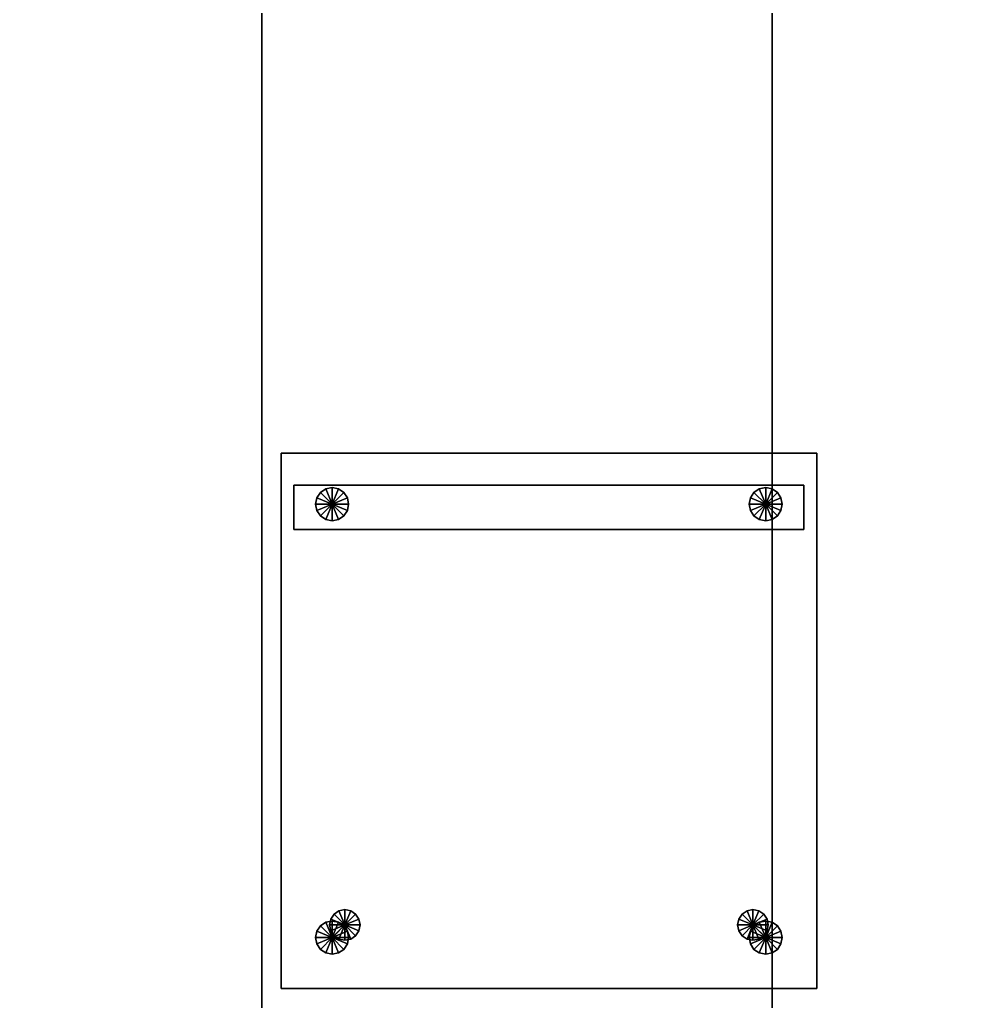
# Model space of a CAD drawing. Header units: millimetres. Extents: x -8000 to 18500, y -500 to 32500.
# Drawn here: x 4610 to 5361, y 5530 to 6300 of the extents above; entities that cross this region are included whole.
import ezdxf

# ---------------------------------------------------------------- set-up
doc = ezdxf.new("R2010")
doc.units = ezdxf.units.MM
for name, color, linetype in [('3D-COLUMNS', 7, 'Continuous'), ('3D-FINISH', 7, 'Continuous'), ('3D-FURNITURE', 7, 'Continuous'), ('3D-ROOF', 7, 'Continuous'), ('3D-SLABS', 7, 'Continuous')]:
    doc.layers.add(name, color=color, linetype=linetype)

msp = doc.modelspace()

# ---------------------------------------------------------------- linework, layer by layer
at = {"layer": '3D-COLUMNS', "color": 7}
for points in [[(4800, 0, 3600), (4800, 10000, 3600), (5200, 10000, 3600), (5200, 0, 3600)], [(4800, 0, 3600), (4800, 0, 3800), (4800, 10000, 3800), (4800, 10000, 3600)], [(4800, 0, 3800), (5200, 0, 3800), (5200, 10000, 3800), (4800, 10000, 3800)], [(5200, 0, 3600), (5200, 10000, 3600), (5200, 10000, 3800), (5200, 0, 3800)]]:
    msp.add_3dface(points, dxfattribs=at)
at = {"layer": '3D-FINISH', "color": 7}
for points in [[(200, 200, 590), (200, 9800, 590), (9800, 9800, 590), (9800, 200, 590)], [(200, 200, 600), (9800, 200, 600), (9800, 9800, 600), (200, 9800, 600)], [(200, 200, 3990), (200, 9800, 3990), (9800, 9800, 3990), (9800, 200, 3990)], [(200, 200, 4000), (9800, 200, 4000), (9800, 9800, 4000), (200, 9800, 4000)]]:
    msp.add_3dface(points, dxfattribs=at)
at = {"layer": '3D-FURNITURE', "color": 7}
for points in [[(4815, 5540, 4410), (4815, 5960, 4410), (5235, 5960, 4410), (5235, 5540, 4410)], [(4815, 5960, 4410), (4815, 5960, 4450), (5235, 5960, 4450), (5235, 5960, 4410)], [(4815, 5540, 4410), (4815, 5540, 4450), (4815, 5960, 4450), (4815, 5960, 4410)], [(4815, 5540, 4450), (5235, 5540, 4450), (5235, 5960, 4450), (4815, 5960, 4450)], [(5235, 5540, 4410), (5235, 5960, 4410), (5235, 5960, 4450), (5235, 5540, 4450)], [(4825, 5900, 4700), (4825, 5935, 4700), (5225, 5935, 4700), (5225, 5900, 4700)], [(4825, 5935, 4700), (4825, 5935, 4790), (5225, 5935, 4790), (5225, 5935, 4700)], [(4825, 5900, 4700), (4825, 5900, 4790), (4825, 5935, 4790), (4825, 5935, 4700)], [(4825, 5900, 4790), (5225, 5900, 4790), (5225, 5935, 4790), (4825, 5935, 4790)], [(4845.81, 5929.19, 4000), (4842.99, 5924.97, 4000), (4842.99, 5924.97, 4430), (4845.81, 5929.19, 4430)], [(4855, 5920, 4430), (4845.81, 5929.19, 4430), (4842.99, 5924.97, 4430), (4855, 5920, 4430)], [(4855, 5920, 4000), (4842.99, 5924.97, 4000), (4845.81, 5929.19, 4000), (4855, 5920, 4000)], [(4850.03, 5932.01, 4000), (4845.81, 5929.19, 4000), (4845.81, 5929.19, 4430), (4850.03, 5932.01, 4430)], [(4855, 5920, 4430), (4850.03, 5932.01, 4430), (4845.81, 5929.19, 4430), (4855, 5920, 4430)], [(4855, 5920, 4000), (4845.81, 5929.19, 4000), (4850.03, 5932.01, 4000), (4855, 5920, 4000)], [(4855, 5933, 4000), (4850.03, 5932.01, 4000), (4850.03, 5932.01, 4430), (4855, 5933, 4430)], [(4855, 5920, 4430), (4855, 5933, 4430), (4850.03, 5932.01, 4430), (4855, 5920, 4430)], [(4855, 5920, 4000), (4850.03, 5932.01, 4000), (4855, 5933, 4000), (4855, 5920, 4000)], [(4859.97, 5932.01, 4000), (4855, 5933, 4000), (4855, 5933, 4430), (4859.97, 5932.01, 4430)], [(4855, 5920, 4430), (4859.97, 5932.01, 4430), (4855, 5933, 4430), (4855, 5920, 4430)], [(4855, 5920, 4000), (4855, 5933, 4000), (4859.97, 5932.01, 4000), (4855, 5920, 4000)], [(4855, 5920, 4430), (4864.19, 5929.19, 4430), (4859.97, 5932.01, 4430), (4855, 5920, 4430)], [(4855, 5920, 4000), (4859.97, 5932.01, 4000), (4864.19, 5929.19, 4000), (4855, 5920, 4000)], [(4855, 5920, 4430), (4867.01, 5924.97, 4430), (4864.19, 5929.19, 4430), (4855, 5920, 4430)], [(4855, 5920, 4000), (4864.19, 5929.19, 4000), (4867.01, 5924.97, 4000), (4855, 5920, 4000)], [(4864.19, 5929.19, 4000), (4859.97, 5932.01, 4000), (4859.97, 5932.01, 4430), (4864.19, 5929.19, 4430)], [(4867.01, 5924.97, 4000), (4864.19, 5929.19, 4000), (4864.19, 5929.19, 4430), (4867.01, 5924.97, 4430)], [(5185.81, 5929.19, 4000), (5182.99, 5924.97, 4000), (5182.99, 5924.97, 4430), (5185.81, 5929.19, 4430)], [(5195, 5920, 4430), (5185.81, 5929.19, 4430), (5182.99, 5924.97, 4430), (5195, 5920, 4430)], [(5195, 5920, 4000), (5182.99, 5924.97, 4000), (5185.81, 5929.19, 4000), (5195, 5920, 4000)], [(5190.03, 5932.01, 4000), (5185.81, 5929.19, 4000), (5185.81, 5929.19, 4430), (5190.03, 5932.01, 4430)], [(5195, 5920, 4430), (5190.03, 5932.01, 4430), (5185.81, 5929.19, 4430), (5195, 5920, 4430)], [(5195, 5920, 4000), (5185.81, 5929.19, 4000), (5190.03, 5932.01, 4000), (5195, 5920, 4000)], [(5195, 5933, 4000), (5190.03, 5932.01, 4000), (5190.03, 5932.01, 4430), (5195, 5933, 4430)], [(5195, 5920, 4430), (5195, 5933, 4430), (5190.03, 5932.01, 4430), (5195, 5920, 4430)], [(5195, 5920, 4000), (5190.03, 5932.01, 4000), (5195, 5933, 4000), (5195, 5920, 4000)], [(5199.97, 5932.01, 4000), (5195, 5933, 4000), (5195, 5933, 4430), (5199.97, 5932.01, 4430)], [(5195, 5920, 4430), (5199.97, 5932.01, 4430), (5195, 5933, 4430), (5195, 5920, 4430)], [(5195, 5920, 4000), (5195, 5933, 4000), (5199.97, 5932.01, 4000), (5195, 5920, 4000)], [(5195, 5920, 4430), (5204.19, 5929.19, 4430), (5199.97, 5932.01, 4430), (5195, 5920, 4430)], [(5195, 5920, 4000), (5199.97, 5932.01, 4000), (5204.19, 5929.19, 4000), (5195, 5920, 4000)], [(5195, 5920, 4430), (5207.01, 5924.97, 4430), (5204.19, 5929.19, 4430), (5195, 5920, 4430)], [(5195, 5920, 4000), (5204.19, 5929.19, 4000), (5207.01, 5924.97, 4000), (5195, 5920, 4000)], [(5204.19, 5929.19, 4000), (5199.97, 5932.01, 4000), (5199.97, 5932.01, 4430), (5204.19, 5929.19, 4430)], [(5207.01, 5924.97, 4000), (5204.19, 5929.19, 4000), (5204.19, 5929.19, 4430), (5207.01, 5924.97, 4430)], [(5225, 5900, 4700), (5225, 5935, 4700), (5225, 5935, 4790), (5225, 5900, 4790)], [(4842.99, 5924.97, 4000), (4842, 5920, 4000), (4842, 5920, 4430), (4842.99, 5924.97, 4430)], [(4855, 5920, 4430), (4842.99, 5924.97, 4430), (4842, 5920, 4430), (4855, 5920, 4430)], [(4855, 5920, 4000), (4842, 5920, 4000), (4842.99, 5924.97, 4000), (4855, 5920, 4000)], [(4855, 5920, 4430), (4868, 5920, 4430), (4867.01, 5924.97, 4430), (4855, 5920, 4430)], [(4855, 5920, 4000), (4867.01, 5924.97, 4000), (4868, 5920, 4000), (4855, 5920, 4000)], [(4868, 5920, 4000), (4867.01, 5924.97, 4000), (4867.01, 5924.97, 4430), (4868, 5920, 4430)], [(5182.99, 5924.97, 4000), (5182, 5920, 4000), (5182, 5920, 4430), (5182.99, 5924.97, 4430)], [(5195, 5920, 4430), (5182.99, 5924.97, 4430), (5182, 5920, 4430), (5195, 5920, 4430)], [(5195, 5920, 4000), (5182, 5920, 4000), (5182.99, 5924.97, 4000), (5195, 5920, 4000)], [(5195, 5920, 4430), (5208, 5920, 4430), (5207.01, 5924.97, 4430), (5195, 5920, 4430)], [(5195, 5920, 4000), (5207.01, 5924.97, 4000), (5208, 5920, 4000), (5195, 5920, 4000)], [(5208, 5920, 4000), (5207.01, 5924.97, 4000), (5207.01, 5924.97, 4430), (5208, 5920, 4430)], [(4842, 5920, 4000), (4842.99, 5915.03, 4000), (4842.99, 5915.03, 4430), (4842, 5920, 4430)], [(4855, 5920, 4430), (4842, 5920, 4430), (4842.99, 5915.03, 4430), (4855, 5920, 4430)], [(4855, 5920, 4000), (4842.99, 5915.03, 4000), (4842, 5920, 4000), (4855, 5920, 4000)], [(4855, 5920, 4430), (4842.99, 5915.03, 4430), (4845.81, 5910.81, 4430), (4855, 5920, 4430)], [(4855, 5920, 4000), (4845.81, 5910.81, 4000), (4842.99, 5915.03, 4000), (4855, 5920, 4000)], [(4842.99, 5915.03, 4000), (4845.81, 5910.81, 4000), (4845.81, 5910.81, 4430), (4842.99, 5915.03, 4430)], [(4855, 5920, 4430), (4845.81, 5910.81, 4430), (4850.03, 5907.99, 4430), (4855, 5920, 4430)], [(4855, 5920, 4000), (4850.03, 5907.99, 4000), (4845.81, 5910.81, 4000), (4855, 5920, 4000)], [(4855, 5920, 4430), (4850.03, 5907.99, 4430), (4855, 5907, 4430), (4855, 5920, 4430)], [(4855, 5920, 4000), (4855, 5907, 4000), (4850.03, 5907.99, 4000), (4855, 5920, 4000)], [(4855, 5920, 4430), (4855, 5907, 4430), (4859.97, 5907.99, 4430), (4855, 5920, 4430)], [(4855, 5920, 4000), (4859.97, 5907.99, 4000), (4855, 5907, 4000), (4855, 5920, 4000)], [(4855, 5920, 4430), (4859.97, 5907.99, 4430), (4864.19, 5910.81, 4430), (4855, 5920, 4430)], [(4855, 5920, 4000), (4864.19, 5910.81, 4000), (4859.97, 5907.99, 4000), (4855, 5920, 4000)], [(4855, 5920, 4430), (4864.19, 5910.81, 4430), (4867.01, 5915.03, 4430), (4855, 5920, 4430)], [(4855, 5920, 4000), (4867.01, 5915.03, 4000), (4864.19, 5910.81, 4000), (4855, 5920, 4000)], [(4855, 5920, 4430), (4867.01, 5915.03, 4430), (4868, 5920, 4430), (4855, 5920, 4430)], [(4855, 5920, 4000), (4868, 5920, 4000), (4867.01, 5915.03, 4000), (4855, 5920, 4000)], [(4864.19, 5910.81, 4000), (4867.01, 5915.03, 4000), (4867.01, 5915.03, 4430), (4864.19, 5910.81, 4430)], [(4867.01, 5915.03, 4000), (4868, 5920, 4000), (4868, 5920, 4430), (4867.01, 5915.03, 4430)], [(5182, 5920, 4000), (5182.99, 5915.03, 4000), (5182.99, 5915.03, 4430), (5182, 5920, 4430)], [(5195, 5920, 4430), (5182, 5920, 4430), (5182.99, 5915.03, 4430), (5195, 5920, 4430)], [(5195, 5920, 4000), (5182.99, 5915.03, 4000), (5182, 5920, 4000), (5195, 5920, 4000)], [(5195, 5920, 4430), (5182.99, 5915.03, 4430), (5185.81, 5910.81, 4430), (5195, 5920, 4430)], [(5195, 5920, 4000), (5185.81, 5910.81, 4000), (5182.99, 5915.03, 4000), (5195, 5920, 4000)], [(5182.99, 5915.03, 4000), (5185.81, 5910.81, 4000), (5185.81, 5910.81, 4430), (5182.99, 5915.03, 4430)], [(5195, 5920, 4430), (5185.81, 5910.81, 4430), (5190.03, 5907.99, 4430), (5195, 5920, 4430)], [(5195, 5920, 4000), (5190.03, 5907.99, 4000), (5185.81, 5910.81, 4000), (5195, 5920, 4000)], [(5195, 5920, 4430), (5190.03, 5907.99, 4430), (5195, 5907, 4430), (5195, 5920, 4430)], [(5195, 5920, 4000), (5195, 5907, 4000), (5190.03, 5907.99, 4000), (5195, 5920, 4000)], [(5195, 5920, 4430), (5195, 5907, 4430), (5199.97, 5907.99, 4430), (5195, 5920, 4430)], [(5195, 5920, 4000), (5199.97, 5907.99, 4000), (5195, 5907, 4000), (5195, 5920, 4000)], [(5195, 5920, 4430), (5199.97, 5907.99, 4430), (5204.19, 5910.81, 4430), (5195, 5920, 4430)], [(5195, 5920, 4000), (5204.19, 5910.81, 4000), (5199.97, 5907.99, 4000), (5195, 5920, 4000)], [(5195, 5920, 4430), (5204.19, 5910.81, 4430), (5207.01, 5915.03, 4430), (5195, 5920, 4430)], [(5195, 5920, 4000), (5207.01, 5915.03, 4000), (5204.19, 5910.81, 4000), (5195, 5920, 4000)], [(5195, 5920, 4430), (5207.01, 5915.03, 4430), (5208, 5920, 4430), (5195, 5920, 4430)], [(5195, 5920, 4000), (5208, 5920, 4000), (5207.01, 5915.03, 4000), (5195, 5920, 4000)], [(5204.19, 5910.81, 4000), (5207.01, 5915.03, 4000), (5207.01, 5915.03, 4430), (5204.19, 5910.81, 4430)], [(5207.01, 5915.03, 4000), (5208, 5920, 4000), (5208, 5920, 4430), (5207.01, 5915.03, 4430)], [(4845.81, 5910.81, 4000), (4850.03, 5907.99, 4000), (4850.03, 5907.99, 4430), (4845.81, 5910.81, 4430)], [(4850.03, 5907.99, 4000), (4855, 5907, 4000), (4855, 5907, 4430), (4850.03, 5907.99, 4430)], [(4855, 5907, 4000), (4859.97, 5907.99, 4000), (4859.97, 5907.99, 4430), (4855, 5907, 4430)], [(4859.97, 5907.99, 4000), (4864.19, 5910.81, 4000), (4864.19, 5910.81, 4430), (4859.97, 5907.99, 4430)], [(5185.81, 5910.81, 4000), (5190.03, 5907.99, 4000), (5190.03, 5907.99, 4430), (5185.81, 5910.81, 4430)], [(5190.03, 5907.99, 4000), (5195, 5907, 4000), (5195, 5907, 4430), (5190.03, 5907.99, 4430)], [(5195, 5907, 4000), (5199.97, 5907.99, 4000), (5199.97, 5907.99, 4430), (5195, 5907, 4430)], [(5199.97, 5907.99, 4000), (5204.19, 5910.81, 4000), (5204.19, 5910.81, 4430), (5199.97, 5907.99, 4430)], [(4825, 5900, 4700), (5225, 5900, 4700), (5225, 5900, 4790), (4825, 5900, 4790)], [(4856.51, 5598.49, 4430), (4853.91, 5594.59, 4430), (4853.91, 5594.59, 4780), (4856.51, 5598.49, 4780)], [(4865, 5590, 4780), (4856.51, 5598.49, 4780), (4853.91, 5594.59, 4780), (4865, 5590, 4780)], [(4865, 5590, 4430), (4853.91, 5594.59, 4430), (4856.51, 5598.49, 4430), (4865, 5590, 4430)], [(4860.41, 5601.09, 4430), (4856.51, 5598.49, 4430), (4856.51, 5598.49, 4780), (4860.41, 5601.09, 4780)], [(4865, 5590, 4780), (4860.41, 5601.09, 4780), (4856.51, 5598.49, 4780), (4865, 5590, 4780)], [(4865, 5590, 4430), (4856.51, 5598.49, 4430), (4860.41, 5601.09, 4430), (4865, 5590, 4430)], [(4865, 5602, 4430), (4860.41, 5601.09, 4430), (4860.41, 5601.09, 4780), (4865, 5602, 4780)], [(4865, 5590, 4780), (4865, 5602, 4780), (4860.41, 5601.09, 4780), (4865, 5590, 4780)], [(4865, 5590, 4430), (4860.41, 5601.09, 4430), (4865, 5602, 4430), (4865, 5590, 4430)], [(4869.59, 5601.09, 4430), (4865, 5602, 4430), (4865, 5602, 4780), (4869.59, 5601.09, 4780)], [(4865, 5590, 4780), (4869.59, 5601.09, 4780), (4865, 5602, 4780), (4865, 5590, 4780)], [(4865, 5590, 4430), (4865, 5602, 4430), (4869.59, 5601.09, 4430), (4865, 5590, 4430)], [(4865, 5590, 4780), (4873.49, 5598.49, 4780), (4869.59, 5601.09, 4780), (4865, 5590, 4780)], [(4865, 5590, 4430), (4869.59, 5601.09, 4430), (4873.49, 5598.49, 4430), (4865, 5590, 4430)], [(4865, 5590, 4780), (4876.09, 5594.59, 4780), (4873.49, 5598.49, 4780), (4865, 5590, 4780)], [(4865, 5590, 4430), (4873.49, 5598.49, 4430), (4876.09, 5594.59, 4430), (4865, 5590, 4430)], [(4873.49, 5598.49, 4430), (4869.59, 5601.09, 4430), (4869.59, 5601.09, 4780), (4873.49, 5598.49, 4780)], [(4876.09, 5594.59, 4430), (4873.49, 5598.49, 4430), (4873.49, 5598.49, 4780), (4876.09, 5594.59, 4780)], [(5176.51, 5598.49, 4430), (5173.91, 5594.59, 4430), (5173.91, 5594.59, 4780), (5176.51, 5598.49, 4780)], [(5185, 5590, 4780), (5176.51, 5598.49, 4780), (5173.91, 5594.59, 4780), (5185, 5590, 4780)], [(5185, 5590, 4430), (5173.91, 5594.59, 4430), (5176.51, 5598.49, 4430), (5185, 5590, 4430)], [(5180.41, 5601.09, 4430), (5176.51, 5598.49, 4430), (5176.51, 5598.49, 4780), (5180.41, 5601.09, 4780)], [(5185, 5590, 4780), (5180.41, 5601.09, 4780), (5176.51, 5598.49, 4780), (5185, 5590, 4780)], [(5185, 5590, 4430), (5176.51, 5598.49, 4430), (5180.41, 5601.09, 4430), (5185, 5590, 4430)], [(5185, 5602, 4430), (5180.41, 5601.09, 4430), (5180.41, 5601.09, 4780), (5185, 5602, 4780)], [(5185, 5590, 4780), (5185, 5602, 4780), (5180.41, 5601.09, 4780), (5185, 5590, 4780)], [(5185, 5590, 4430), (5180.41, 5601.09, 4430), (5185, 5602, 4430), (5185, 5590, 4430)], [(5189.59, 5601.09, 4430), (5185, 5602, 4430), (5185, 5602, 4780), (5189.59, 5601.09, 4780)], [(5185, 5590, 4780), (5189.59, 5601.09, 4780), (5185, 5602, 4780), (5185, 5590, 4780)], [(5185, 5590, 4430), (5185, 5602, 4430), (5189.59, 5601.09, 4430), (5185, 5590, 4430)], [(5185, 5590, 4780), (5193.49, 5598.49, 4780), (5189.59, 5601.09, 4780), (5185, 5590, 4780)], [(5185, 5590, 4430), (5189.59, 5601.09, 4430), (5193.49, 5598.49, 4430), (5185, 5590, 4430)], [(5185, 5590, 4780), (5196.09, 5594.59, 4780), (5193.49, 5598.49, 4780), (5185, 5590, 4780)], [(5185, 5590, 4430), (5193.49, 5598.49, 4430), (5196.09, 5594.59, 4430), (5185, 5590, 4430)], [(5193.49, 5598.49, 4430), (5189.59, 5601.09, 4430), (5189.59, 5601.09, 4780), (5193.49, 5598.49, 4780)], [(5196.09, 5594.59, 4430), (5193.49, 5598.49, 4430), (5193.49, 5598.49, 4780), (5196.09, 5594.59, 4780)], [(4850.03, 5592.01, 4000), (4845.81, 5589.19, 4000), (4845.81, 5589.19, 4430), (4850.03, 5592.01, 4430)], [(4855, 5580, 4430), (4850.03, 5592.01, 4430), (4845.81, 5589.19, 4430), (4855, 5580, 4430)], [(4855, 5580, 4000), (4845.81, 5589.19, 4000), (4850.03, 5592.01, 4000), (4855, 5580, 4000)], [(4855, 5593, 4000), (4850.03, 5592.01, 4000), (4850.03, 5592.01, 4430), (4855, 5593, 4430)], [(4855, 5580, 4430), (4855, 5593, 4430), (4850.03, 5592.01, 4430), (4855, 5580, 4430)], [(4855, 5580, 4000), (4850.03, 5592.01, 4000), (4855, 5593, 4000), (4855, 5580, 4000)], [(4853.91, 5594.59, 4430), (4853, 5590, 4430), (4853, 5590, 4780), (4853.91, 5594.59, 4780)], [(4865, 5590, 4780), (4853.91, 5594.59, 4780), (4853, 5590, 4780), (4865, 5590, 4780)], [(4865, 5590, 4430), (4853, 5590, 4430), (4853.91, 5594.59, 4430), (4865, 5590, 4430)], [(4859.97, 5592.01, 4000), (4855, 5593, 4000), (4855, 5593, 4430), (4859.97, 5592.01, 4430)], [(4855, 5580, 4430), (4859.97, 5592.01, 4430), (4855, 5593, 4430), (4855, 5580, 4430)], [(4855, 5580, 4000), (4855, 5593, 4000), (4859.97, 5592.01, 4000), (4855, 5580, 4000)], [(4855, 5580, 4430), (4864.19, 5589.19, 4430), (4859.97, 5592.01, 4430), (4855, 5580, 4430)], [(4855, 5580, 4000), (4859.97, 5592.01, 4000), (4864.19, 5589.19, 4000), (4855, 5580, 4000)], [(4864.19, 5589.19, 4000), (4859.97, 5592.01, 4000), (4859.97, 5592.01, 4430), (4864.19, 5589.19, 4430)], [(4865, 5590, 4780), (4877, 5590, 4780), (4876.09, 5594.59, 4780), (4865, 5590, 4780)], [(4865, 5590, 4430), (4876.09, 5594.59, 4430), (4877, 5590, 4430), (4865, 5590, 4430)], [(4877, 5590, 4430), (4876.09, 5594.59, 4430), (4876.09, 5594.59, 4780), (4877, 5590, 4780)], [(5173.91, 5594.59, 4430), (5173, 5590, 4430), (5173, 5590, 4780), (5173.91, 5594.59, 4780)], [(5185, 5590, 4780), (5173.91, 5594.59, 4780), (5173, 5590, 4780), (5185, 5590, 4780)], [(5185, 5590, 4430), (5173, 5590, 4430), (5173.91, 5594.59, 4430), (5185, 5590, 4430)], [(5185, 5590, 4780), (5197, 5590, 4780), (5196.09, 5594.59, 4780), (5185, 5590, 4780)], [(5185, 5590, 4430), (5196.09, 5594.59, 4430), (5197, 5590, 4430), (5185, 5590, 4430)], [(5190.03, 5592.01, 4000), (5185.81, 5589.19, 4000), (5185.81, 5589.19, 4430), (5190.03, 5592.01, 4430)], [(5195, 5580, 4430), (5190.03, 5592.01, 4430), (5185.81, 5589.19, 4430), (5195, 5580, 4430)], [(5195, 5580, 4000), (5185.81, 5589.19, 4000), (5190.03, 5592.01, 4000), (5195, 5580, 4000)], [(5195, 5593, 4000), (5190.03, 5592.01, 4000), (5190.03, 5592.01, 4430), (5195, 5593, 4430)], [(5195, 5580, 4430), (5195, 5593, 4430), (5190.03, 5592.01, 4430), (5195, 5580, 4430)], [(5195, 5580, 4000), (5190.03, 5592.01, 4000), (5195, 5593, 4000), (5195, 5580, 4000)], [(5199.97, 5592.01, 4000), (5195, 5593, 4000), (5195, 5593, 4430), (5199.97, 5592.01, 4430)], [(5195, 5580, 4430), (5199.97, 5592.01, 4430), (5195, 5593, 4430), (5195, 5580, 4430)], [(5195, 5580, 4000), (5195, 5593, 4000), (5199.97, 5592.01, 4000), (5195, 5580, 4000)], [(5195, 5580, 4430), (5204.19, 5589.19, 4430), (5199.97, 5592.01, 4430), (5195, 5580, 4430)], [(5195, 5580, 4000), (5199.97, 5592.01, 4000), (5204.19, 5589.19, 4000), (5195, 5580, 4000)], [(5197, 5590, 4430), (5196.09, 5594.59, 4430), (5196.09, 5594.59, 4780), (5197, 5590, 4780)], [(5204.19, 5589.19, 4000), (5199.97, 5592.01, 4000), (5199.97, 5592.01, 4430), (5204.19, 5589.19, 4430)], [(4842.99, 5584.97, 4000), (4842, 5580, 4000), (4842, 5580, 4430), (4842.99, 5584.97, 4430)], [(4855, 5580, 4430), (4842.99, 5584.97, 4430), (4842, 5580, 4430), (4855, 5580, 4430)], [(4855, 5580, 4000), (4842, 5580, 4000), (4842.99, 5584.97, 4000), (4855, 5580, 4000)], [(4845.81, 5589.19, 4000), (4842.99, 5584.97, 4000), (4842.99, 5584.97, 4430), (4845.81, 5589.19, 4430)], [(4855, 5580, 4430), (4845.81, 5589.19, 4430), (4842.99, 5584.97, 4430), (4855, 5580, 4430)], [(4855, 5580, 4000), (4842.99, 5584.97, 4000), (4845.81, 5589.19, 4000), (4855, 5580, 4000)], [(4853, 5590, 4430), (4853.91, 5585.41, 4430), (4853.91, 5585.41, 4780), (4853, 5590, 4780)], [(4865, 5590, 4780), (4853, 5590, 4780), (4853.91, 5585.41, 4780), (4865, 5590, 4780)], [(4865, 5590, 4430), (4853.91, 5585.41, 4430), (4853, 5590, 4430), (4865, 5590, 4430)], [(4865, 5590, 4780), (4853.91, 5585.41, 4780), (4856.51, 5581.51, 4780), (4865, 5590, 4780)], [(4865, 5590, 4430), (4856.51, 5581.51, 4430), (4853.91, 5585.41, 4430), (4865, 5590, 4430)], [(4853.91, 5585.41, 4430), (4856.51, 5581.51, 4430), (4856.51, 5581.51, 4780), (4853.91, 5585.41, 4780)], [(4855, 5580, 4430), (4867.01, 5584.97, 4430), (4864.19, 5589.19, 4430), (4855, 5580, 4430)], [(4855, 5580, 4000), (4864.19, 5589.19, 4000), (4867.01, 5584.97, 4000), (4855, 5580, 4000)], [(4855, 5580, 4430), (4868, 5580, 4430), (4867.01, 5584.97, 4430), (4855, 5580, 4430)], [(4855, 5580, 4000), (4867.01, 5584.97, 4000), (4868, 5580, 4000), (4855, 5580, 4000)], [(4865, 5590, 4780), (4856.51, 5581.51, 4780), (4860.41, 5578.91, 4780), (4865, 5590, 4780)], [(4865, 5590, 4430), (4860.41, 5578.91, 4430), (4856.51, 5581.51, 4430), (4865, 5590, 4430)], [(4865, 5590, 4780), (4860.41, 5578.91, 4780), (4865, 5578, 4780), (4865, 5590, 4780)], [(4865, 5590, 4430), (4865, 5578, 4430), (4860.41, 5578.91, 4430), (4865, 5590, 4430)], [(4867.01, 5584.97, 4000), (4864.19, 5589.19, 4000), (4864.19, 5589.19, 4430), (4867.01, 5584.97, 4430)], [(4865, 5590, 4780), (4865, 5578, 4780), (4869.59, 5578.91, 4780), (4865, 5590, 4780)], [(4865, 5590, 4430), (4869.59, 5578.91, 4430), (4865, 5578, 4430), (4865, 5590, 4430)], [(4865, 5590, 4780), (4869.59, 5578.91, 4780), (4873.49, 5581.51, 4780), (4865, 5590, 4780)], [(4865, 5590, 4430), (4873.49, 5581.51, 4430), (4869.59, 5578.91, 4430), (4865, 5590, 4430)], [(4865, 5590, 4780), (4873.49, 5581.51, 4780), (4876.09, 5585.41, 4780), (4865, 5590, 4780)], [(4865, 5590, 4430), (4876.09, 5585.41, 4430), (4873.49, 5581.51, 4430), (4865, 5590, 4430)], [(4865, 5590, 4780), (4876.09, 5585.41, 4780), (4877, 5590, 4780), (4865, 5590, 4780)], [(4865, 5590, 4430), (4877, 5590, 4430), (4876.09, 5585.41, 4430), (4865, 5590, 4430)], [(4868, 5580, 4000), (4867.01, 5584.97, 4000), (4867.01, 5584.97, 4430), (4868, 5580, 4430)], [(4873.49, 5581.51, 4430), (4876.09, 5585.41, 4430), (4876.09, 5585.41, 4780), (4873.49, 5581.51, 4780)], [(4876.09, 5585.41, 4430), (4877, 5590, 4430), (4877, 5590, 4780), (4876.09, 5585.41, 4780)], [(5173, 5590, 4430), (5173.91, 5585.41, 4430), (5173.91, 5585.41, 4780), (5173, 5590, 4780)], [(5185, 5590, 4780), (5173, 5590, 4780), (5173.91, 5585.41, 4780), (5185, 5590, 4780)], [(5185, 5590, 4430), (5173.91, 5585.41, 4430), (5173, 5590, 4430), (5185, 5590, 4430)], [(5185, 5590, 4780), (5173.91, 5585.41, 4780), (5176.51, 5581.51, 4780), (5185, 5590, 4780)], [(5185, 5590, 4430), (5176.51, 5581.51, 4430), (5173.91, 5585.41, 4430), (5185, 5590, 4430)], [(5173.91, 5585.41, 4430), (5176.51, 5581.51, 4430), (5176.51, 5581.51, 4780), (5173.91, 5585.41, 4780)], [(5185, 5590, 4780), (5176.51, 5581.51, 4780), (5180.41, 5578.91, 4780), (5185, 5590, 4780)], [(5185, 5590, 4430), (5180.41, 5578.91, 4430), (5176.51, 5581.51, 4430), (5185, 5590, 4430)], [(5185, 5590, 4780), (5180.41, 5578.91, 4780), (5185, 5578, 4780), (5185, 5590, 4780)], [(5185, 5590, 4430), (5185, 5578, 4430), (5180.41, 5578.91, 4430), (5185, 5590, 4430)], [(5182.99, 5584.97, 4000), (5182, 5580, 4000), (5182, 5580, 4430), (5182.99, 5584.97, 4430)], [(5195, 5580, 4430), (5182.99, 5584.97, 4430), (5182, 5580, 4430), (5195, 5580, 4430)], [(5195, 5580, 4000), (5182, 5580, 4000), (5182.99, 5584.97, 4000), (5195, 5580, 4000)], [(5185.81, 5589.19, 4000), (5182.99, 5584.97, 4000), (5182.99, 5584.97, 4430), (5185.81, 5589.19, 4430)], [(5195, 5580, 4430), (5185.81, 5589.19, 4430), (5182.99, 5584.97, 4430), (5195, 5580, 4430)], [(5195, 5580, 4000), (5182.99, 5584.97, 4000), (5185.81, 5589.19, 4000), (5195, 5580, 4000)], [(5185, 5590, 4780), (5185, 5578, 4780), (5189.59, 5578.91, 4780), (5185, 5590, 4780)], [(5185, 5590, 4430), (5189.59, 5578.91, 4430), (5185, 5578, 4430), (5185, 5590, 4430)], [(5185, 5590, 4780), (5189.59, 5578.91, 4780), (5193.49, 5581.51, 4780), (5185, 5590, 4780)], [(5185, 5590, 4430), (5193.49, 5581.51, 4430), (5189.59, 5578.91, 4430), (5185, 5590, 4430)], [(5185, 5590, 4780), (5193.49, 5581.51, 4780), (5196.09, 5585.41, 4780), (5185, 5590, 4780)], [(5185, 5590, 4430), (5196.09, 5585.41, 4430), (5193.49, 5581.51, 4430), (5185, 5590, 4430)], [(5185, 5590, 4780), (5196.09, 5585.41, 4780), (5197, 5590, 4780), (5185, 5590, 4780)], [(5185, 5590, 4430), (5197, 5590, 4430), (5196.09, 5585.41, 4430), (5185, 5590, 4430)], [(5193.49, 5581.51, 4430), (5196.09, 5585.41, 4430), (5196.09, 5585.41, 4780), (5193.49, 5581.51, 4780)], [(5195, 5580, 4430), (5207.01, 5584.97, 4430), (5204.19, 5589.19, 4430), (5195, 5580, 4430)], [(5195, 5580, 4000), (5204.19, 5589.19, 4000), (5207.01, 5584.97, 4000), (5195, 5580, 4000)], [(5195, 5580, 4430), (5208, 5580, 4430), (5207.01, 5584.97, 4430), (5195, 5580, 4430)], [(5195, 5580, 4000), (5207.01, 5584.97, 4000), (5208, 5580, 4000), (5195, 5580, 4000)], [(5196.09, 5585.41, 4430), (5197, 5590, 4430), (5197, 5590, 4780), (5196.09, 5585.41, 4780)], [(5207.01, 5584.97, 4000), (5204.19, 5589.19, 4000), (5204.19, 5589.19, 4430), (5207.01, 5584.97, 4430)], [(5208, 5580, 4000), (5207.01, 5584.97, 4000), (5207.01, 5584.97, 4430), (5208, 5580, 4430)], [(4842, 5580, 4000), (4842.99, 5575.03, 4000), (4842.99, 5575.03, 4430), (4842, 5580, 4430)], [(4855, 5580, 4430), (4842, 5580, 4430), (4842.99, 5575.03, 4430), (4855, 5580, 4430)], [(4855, 5580, 4000), (4842.99, 5575.03, 4000), (4842, 5580, 4000), (4855, 5580, 4000)], [(4855, 5580, 4430), (4842.99, 5575.03, 4430), (4845.81, 5570.81, 4430), (4855, 5580, 4430)], [(4855, 5580, 4000), (4845.81, 5570.81, 4000), (4842.99, 5575.03, 4000), (4855, 5580, 4000)], [(4842.99, 5575.03, 4000), (4845.81, 5570.81, 4000), (4845.81, 5570.81, 4430), (4842.99, 5575.03, 4430)], [(4855, 5580, 4430), (4845.81, 5570.81, 4430), (4850.03, 5567.99, 4430), (4855, 5580, 4430)], [(4855, 5580, 4000), (4850.03, 5567.99, 4000), (4845.81, 5570.81, 4000), (4855, 5580, 4000)], [(4855, 5580, 4430), (4850.03, 5567.99, 4430), (4855, 5567, 4430), (4855, 5580, 4430)], [(4855, 5580, 4000), (4855, 5567, 4000), (4850.03, 5567.99, 4000), (4855, 5580, 4000)], [(4855, 5580, 4430), (4855, 5567, 4430), (4859.97, 5567.99, 4430), (4855, 5580, 4430)], [(4855, 5580, 4000), (4859.97, 5567.99, 4000), (4855, 5567, 4000), (4855, 5580, 4000)], [(4855, 5580, 4430), (4859.97, 5567.99, 4430), (4864.19, 5570.81, 4430), (4855, 5580, 4430)], [(4855, 5580, 4000), (4864.19, 5570.81, 4000), (4859.97, 5567.99, 4000), (4855, 5580, 4000)], [(4855, 5580, 4430), (4864.19, 5570.81, 4430), (4867.01, 5575.03, 4430), (4855, 5580, 4430)], [(4855, 5580, 4000), (4867.01, 5575.03, 4000), (4864.19, 5570.81, 4000), (4855, 5580, 4000)], [(4855, 5580, 4430), (4867.01, 5575.03, 4430), (4868, 5580, 4430), (4855, 5580, 4430)], [(4855, 5580, 4000), (4868, 5580, 4000), (4867.01, 5575.03, 4000), (4855, 5580, 4000)], [(4856.51, 5581.51, 4430), (4860.41, 5578.91, 4430), (4860.41, 5578.91, 4780), (4856.51, 5581.51, 4780)], [(4860.41, 5578.91, 4430), (4865, 5578, 4430), (4865, 5578, 4780), (4860.41, 5578.91, 4780)], [(4864.19, 5570.81, 4000), (4867.01, 5575.03, 4000), (4867.01, 5575.03, 4430), (4864.19, 5570.81, 4430)], [(4865, 5578, 4430), (4869.59, 5578.91, 4430), (4869.59, 5578.91, 4780), (4865, 5578, 4780)], [(4867.01, 5575.03, 4000), (4868, 5580, 4000), (4868, 5580, 4430), (4867.01, 5575.03, 4430)], [(4869.59, 5578.91, 4430), (4873.49, 5581.51, 4430), (4873.49, 5581.51, 4780), (4869.59, 5578.91, 4780)], [(5176.51, 5581.51, 4430), (5180.41, 5578.91, 4430), (5180.41, 5578.91, 4780), (5176.51, 5581.51, 4780)], [(5180.41, 5578.91, 4430), (5185, 5578, 4430), (5185, 5578, 4780), (5180.41, 5578.91, 4780)], [(5182, 5580, 4000), (5182.99, 5575.03, 4000), (5182.99, 5575.03, 4430), (5182, 5580, 4430)], [(5195, 5580, 4430), (5182, 5580, 4430), (5182.99, 5575.03, 4430), (5195, 5580, 4430)], [(5195, 5580, 4000), (5182.99, 5575.03, 4000), (5182, 5580, 4000), (5195, 5580, 4000)], [(5195, 5580, 4430), (5182.99, 5575.03, 4430), (5185.81, 5570.81, 4430), (5195, 5580, 4430)], [(5195, 5580, 4000), (5185.81, 5570.81, 4000), (5182.99, 5575.03, 4000), (5195, 5580, 4000)], [(5182.99, 5575.03, 4000), (5185.81, 5570.81, 4000), (5185.81, 5570.81, 4430), (5182.99, 5575.03, 4430)], [(5185, 5578, 4430), (5189.59, 5578.91, 4430), (5189.59, 5578.91, 4780), (5185, 5578, 4780)], [(5195, 5580, 4430), (5185.81, 5570.81, 4430), (5190.03, 5567.99, 4430), (5195, 5580, 4430)], [(5195, 5580, 4000), (5190.03, 5567.99, 4000), (5185.81, 5570.81, 4000), (5195, 5580, 4000)], [(5189.59, 5578.91, 4430), (5193.49, 5581.51, 4430), (5193.49, 5581.51, 4780), (5189.59, 5578.91, 4780)], [(5195, 5580, 4430), (5190.03, 5567.99, 4430), (5195, 5567, 4430), (5195, 5580, 4430)], [(5195, 5580, 4000), (5195, 5567, 4000), (5190.03, 5567.99, 4000), (5195, 5580, 4000)], [(5195, 5580, 4430), (5195, 5567, 4430), (5199.97, 5567.99, 4430), (5195, 5580, 4430)], [(5195, 5580, 4000), (5199.97, 5567.99, 4000), (5195, 5567, 4000), (5195, 5580, 4000)], [(5195, 5580, 4430), (5199.97, 5567.99, 4430), (5204.19, 5570.81, 4430), (5195, 5580, 4430)], [(5195, 5580, 4000), (5204.19, 5570.81, 4000), (5199.97, 5567.99, 4000), (5195, 5580, 4000)], [(5195, 5580, 4430), (5204.19, 5570.81, 4430), (5207.01, 5575.03, 4430), (5195, 5580, 4430)], [(5195, 5580, 4000), (5207.01, 5575.03, 4000), (5204.19, 5570.81, 4000), (5195, 5580, 4000)], [(5195, 5580, 4430), (5207.01, 5575.03, 4430), (5208, 5580, 4430), (5195, 5580, 4430)], [(5195, 5580, 4000), (5208, 5580, 4000), (5207.01, 5575.03, 4000), (5195, 5580, 4000)], [(5204.19, 5570.81, 4000), (5207.01, 5575.03, 4000), (5207.01, 5575.03, 4430), (5204.19, 5570.81, 4430)], [(5207.01, 5575.03, 4000), (5208, 5580, 4000), (5208, 5580, 4430), (5207.01, 5575.03, 4430)], [(4845.81, 5570.81, 4000), (4850.03, 5567.99, 4000), (4850.03, 5567.99, 4430), (4845.81, 5570.81, 4430)], [(4850.03, 5567.99, 4000), (4855, 5567, 4000), (4855, 5567, 4430), (4850.03, 5567.99, 4430)], [(4855, 5567, 4000), (4859.97, 5567.99, 4000), (4859.97, 5567.99, 4430), (4855, 5567, 4430)], [(4859.97, 5567.99, 4000), (4864.19, 5570.81, 4000), (4864.19, 5570.81, 4430), (4859.97, 5567.99, 4430)], [(5185.81, 5570.81, 4000), (5190.03, 5567.99, 4000), (5190.03, 5567.99, 4430), (5185.81, 5570.81, 4430)], [(5190.03, 5567.99, 4000), (5195, 5567, 4000), (5195, 5567, 4430), (5190.03, 5567.99, 4430)], [(5195, 5567, 4000), (5199.97, 5567.99, 4000), (5199.97, 5567.99, 4430), (5195, 5567, 4430)], [(5199.97, 5567.99, 4000), (5204.19, 5570.81, 4000), (5204.19, 5570.81, 4430), (5199.97, 5567.99, 4430)], [(4815, 5540, 4410), (5235, 5540, 4410), (5235, 5540, 4450), (4815, 5540, 4450)]]:
    msp.add_3dface(points, dxfattribs=at)
at = {"layer": '3D-ROOF', "color": 7}
for points in [[(0, 0, 7000), (0, 10000, 7000), (10000, 10000, 7000), (10000, 0, 7000)], [(0, 0, 7200), (10000, 0, 7200), (10000, 10000, 7200), (0, 10000, 7200)]]:
    msp.add_3dface(points, dxfattribs=at)
at = {"layer": '3D-SLABS', "color": 7}
for points in [[(0, 0), (0, 10000), (10000, 10000), (10000, 0)], [(0, 0, 600), (10000, 0, 600), (10000, 10000, 600), (0, 10000, 600)], [(3800, 4000, 3800), (3800, 7500, 3800), (7800, 7500, 3800), (7800, 4000, 3800)], [(3800, 4000, 4000), (7800, 4000, 4000), (7800, 7500, 4000), (3800, 7500, 4000)]]:
    msp.add_3dface(points, dxfattribs=at)

doc.saveas('drawing.dxf')
